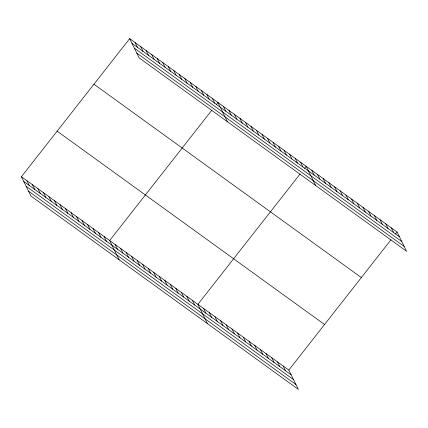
<?xml version="1.0" encoding="UTF-8"?>
<svg xmlns="http://www.w3.org/2000/svg" width="428" height="428" viewBox="0 0 428 428"><rect width="100%" height="100%" fill="white"/><g stroke="black" fill="none" stroke-linecap="round" stroke-linejoin="round"><path stroke-width="0.64" d="M21.4 176.727L288.814 370.081L298.337 389.346L30.923 195.997L21.4 176.727L129.663 38.654L397.077 232.003L406.6 251.273L139.186 57.919L129.663 38.654M211.823 110.226L109.648 240.536L119.171 259.801M216.284 104.528L217.911 102.458L227.434 121.723M300.065 174.03L197.891 304.34L207.414 323.611M304.533 168.338L306.159 166.262L315.677 185.533M288.814 370.081L390.989 239.771M395.456 234.073L397.077 232.003M132.006 43.389L399.42 236.743M134.376 48.182L401.79 241.536M136.816 53.126L404.23 246.475M93.935 84.214L361.35 277.569M57.127 131.166L324.542 324.515M23.743 181.467L291.158 374.821M26.108 186.26L293.528 379.615M28.553 191.198L295.967 384.553M391.395 227.894L393.739 232.634M385.714 223.785L388.052 228.525M380.032 219.676L382.37 224.416M374.35 215.568L376.688 220.308M368.663 211.459L371.006 216.199M362.981 207.35L365.325 212.09M357.3 203.241L359.643 207.981M351.618 199.132L353.956 203.872M345.936 195.024L348.274 199.764M340.255 190.915L342.593 195.655M334.568 186.806L336.911 191.546M328.886 182.697L331.229 187.437M323.204 178.588L325.548 183.328M317.523 174.48L319.86 179.22M311.841 170.371L314.179 175.111M300.643 162.276L302.981 167.011M295.127 158.29L297.465 163.025M289.612 154.299L291.95 159.039M284.096 150.314L286.434 155.048M278.58 146.323L280.923 151.063M273.064 142.337L275.407 147.071M267.548 138.351L269.891 143.086M262.032 134.36L264.376 139.1M256.516 130.374L258.86 135.109M251.001 126.383L253.344 131.123M245.485 122.397L247.828 127.132M239.974 118.412L242.312 123.146M234.458 114.42L236.796 119.161M228.943 110.435L231.281 115.169M223.427 106.444L225.765 111.184M212.395 98.472L214.733 103.207M206.879 94.481L209.222 99.216M201.363 90.495L203.707 95.23M195.847 86.504L198.191 91.244M190.332 82.518L192.675 87.253M184.816 78.533L187.159 83.267M179.3 74.542L181.643 79.276M173.784 70.556L176.127 75.291M168.274 66.565L170.612 71.305M162.758 62.579L165.096 67.314M157.242 58.593L159.58 63.328M151.726 54.602L154.064 59.337M146.21 50.616L148.548 55.351M140.694 46.625L143.032 51.365M135.178 42.64L137.522 47.374M283.133 365.972L285.471 370.712M277.451 361.863L279.789 366.603M271.769 357.755L274.107 362.495M266.082 353.646L268.426 358.386M260.401 349.537L262.744 354.277M254.719 345.428L257.062 350.168M249.037 341.319L251.375 346.059M243.355 337.21L245.693 341.951M237.674 333.102L240.012 337.842M231.987 328.993L234.33 333.733M226.305 324.884L228.648 329.624M220.623 320.775L222.967 325.515M214.942 316.666L217.28 321.407M209.26 312.558L211.598 317.298M203.578 308.449L205.916 313.189M192.381 300.354L194.719 305.089M186.865 296.369L189.203 301.103M181.349 292.377L183.687 297.112M175.833 288.392L178.171 293.127M170.317 284.401L172.655 289.141M164.801 280.415L167.139 285.15M159.286 276.429L161.629 281.164M153.77 272.438L156.113 277.173M148.254 268.452L150.597 273.187M142.738 264.461L145.081 269.201M137.222 260.475L139.565 265.21M131.706 256.49L134.05 261.224M126.196 252.499L128.534 257.233M120.68 248.513L123.018 253.248M115.164 244.522L117.502 249.262M104.132 236.55L106.47 241.285M98.617 232.559L100.954 237.294M93.101 228.573L95.444 233.308M87.585 224.582L89.928 229.322M82.069 220.597L84.412 225.331M76.553 216.605L78.896 221.346M71.037 212.62L73.381 217.354M65.521 208.634L67.865 213.369M60.006 204.643L62.349 209.383M54.495 200.657L56.833 205.392M48.979 196.666L51.317 201.406M43.463 192.68L45.801 197.415M37.948 188.695L40.285 193.429M32.432 184.703L34.77 189.444M26.916 180.718L29.254 185.452"/></g></svg>
